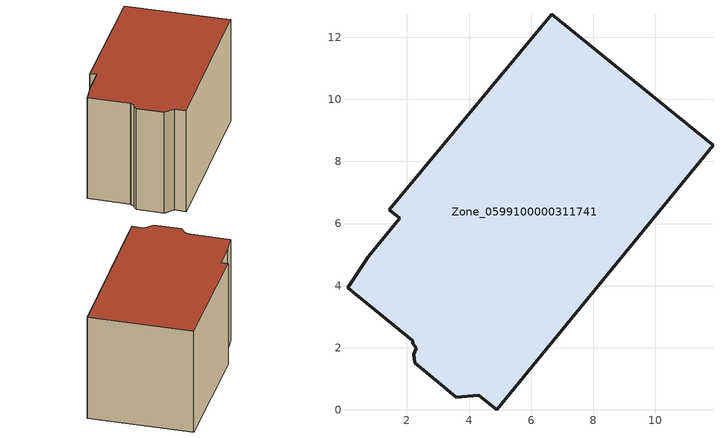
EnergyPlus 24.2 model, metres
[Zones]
Zone_0599100000311741
 floor ground (C_G): 2.19,2.15 2.18,2.22 0.09,3.93 0.76,4.93 1.77,6.16 1.43,6.44 6.67,12.74 11.86,8.53 4.89,0 4.31,0.47 3.59,0.41 2.25,1.51 2.22,1.79 2.3,1.99 z0
 wall outside (C_F): 2.25,1.51 3.59,0.41 4.31,0.47 4.89,0 11.86,8.53 6.67,12.74 1.43,6.44 1.77,6.16 0.76,4.93 0.09,3.93 2.18,2.22 2.19,2.15 2.3,1.99 2.22,1.79 2.25,1.51 z0:7.15
 roof outside (C_R): 2.3,1.99 2.22,1.79 2.25,1.51 3.59,0.41 4.31,0.47 4.89,0 11.86,8.53 6.67,12.74 1.43,6.44 1.77,6.16 0.76,4.93 0.09,3.93 2.18,2.22 2.19,2.15 z7.15
[BUILDING]
Pand.0599100000311741: North Axis=0; Terrain=City; Loads Convergence Tolerance Value=0.04; Temperature Convergence Tolerance Value=0.4; Solar Distribution=FullExterior; Maximum Number of Warmup Days=25; Minimum Number of Warmup Days=1
[Site:Location]
Rotterdam.The.Hague.AP_ZH_NLD Design_Conditions: Latitude=51.96; Longitude=4.45; Time Zone=1; Elevation=-4.5
[SITE:GROUNDTEMPERATURE:BUILDINGSURFACE]
18, 18, 18, 18, 18, 18, 18, 18, 18, 18, 18, 18
[MATERIAL] Thermal Absorptance=0.9; Solar Absorptance=0.7; Visible Absorptance=0.7
Name | Roughness | Thickness | Conductivity | Density | Specific Heat
G.TC.1946 | MediumSmooth | 0.15 | 1 | 540 | 1210
F.TC.1946 | Rough | 0.3 | 0.857143 | 1920 | 840
R.TC.1946 | MediumRough | 0.2 | 0.909091 | 1500 | 1000
[CONSTRUCTION]
C_G: G.TC.1946
C_F: F.TC.1946
C_R: R.TC.1946
[ZONE]
Zone_0599100000311741: Type=1; Multiplier=1; Ceiling Height=Autocalculate; Volume=Autocalculate; Floor Area=autocalculate; Part of Total Floor Area=Yes
[ZONEINFILTRATION:DESIGNFLOWRATE]
Infil_Zone_0599100000311741: Zone or ZoneList or Space or SpaceList=Zone_0599100000311741; Schedule=AlwaysOn; Design Flow Rate Calculation Method=Flow/Area; Flow Rate per Floor Area=0.003; Constant Term Coefficient=1; Temperature Term Coefficient=0; Velocity Term Coefficient=0; Velocity Squared Term Coefficient=0
[HVACTEMPLATE:ZONE:IDEALLOADSAIRSYSTEM]
Zone_0599100000311741: Maximum Heating Supply Air Temperature=50; Minimum Cooling Supply Air Temperature=13; Maximum Heating Supply Air Humidity Ratio=0.0156; Minimum Cooling Supply Air Humidity Ratio=0.0077; Heating Limit=NoLimit; Cooling Limit=NoLimit; Dehumidification Control Type=ConstantSensibleHeatRatio; Cooling Sensible Heat Ratio=0.7; Dehumidification Setpoint=60; Humidification Control Type=None; Humidification Setpoint=30; Outdoor Air Method=None; Outdoor Air Flow Rate per Person=0.00944; Outdoor Air Flow Rate per Zone Floor Area=0; Outdoor Air Flow Rate per Zone=0; Demand Controlled Ventilation Type=None; Outdoor Air Economizer Type=NoEconomizer; Heat Recovery Type=None; Sensible Heat Recovery Effectiveness=0.7; Latent Heat Recovery Effectiveness=0.65
[ZONECONTROL:THERMOSTAT]
ThermostatControl_Zone_0599100000311741: Zone or ZoneList=Zone_0599100000311741; Control Type Schedule=DualSetpointControlType; Control 1=Thermostat_Zone_0599100000311741; Temperature Difference Between Cutout And Setpoint=0
[THERMOSTATSETPOINT:DUALSETPOINT]
Thermostat_Zone_0599100000311741: Heating Setpoint Temperature Schedule=HeatingSetpoint_Zone_0599100000311741; Cooling Setpoint Temperature Schedule=CoolingSetpoint_Zone_0599100000311741
[SCHEDULE:COMPACT]
HeatingSetpoint_Zone_0599100000311741: Through: 12/31, For: AllDays, Until: 24:00, 21
CoolingSetpoint_Zone_0599100000311741: Through: 12/31, For: AllDays, Until: 24:00, 24
DualSetpointControlType: Through: 12/31, For: AllDays, Until: 24:00, 4
AlwaysOn: Through: 12/31, For: AllDays, Until: 24:00, 1
